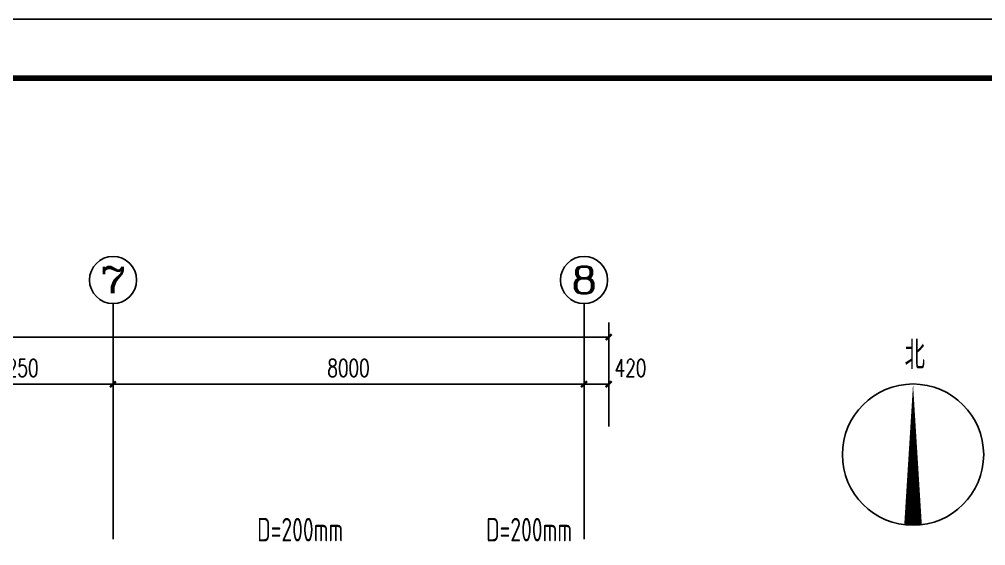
# Model space of a CAD drawing. Extents: x 2430460 to 2514560, y -608375 to -364775.
# Drawn here: x 2489890 to 2506303, y -557914 to -548975 of the extents above; entities that cross this region are included whole.
import ezdxf
from ezdxf.enums import TextEntityAlignment as Align

# ---------------------------------------------------------------- set-up
doc = ezdxf.new("R2010")
doc.units = 0
doc.header["$LTSCALE"] = 1000
doc.header["$MEASUREMENT"] = 0
for name, color, linetype in [('AXIS', 3, 'Continuous'), ('AXIS_TEXT', 7, 'Continuous'), ('DIM_SYMB', 3, 'Continuous'), ('PUB_DIM', 3, 'Continuous'), ('TK', 4, 'Continuous')]:
    doc.layers.add(name, color=color, linetype=linetype)
doc.styles.add('26#标准$0$TSSD_REIN', font='Tssdeng.shx', dxfattribs={"width": 0.7, "bigfont": 'tssdchn.shx'})
doc.styles.add('_TCH_AXIS', font='COMPLEX', dxfattribs={"bigfont": 'GBCBIG'})
doc.styles.add('_TCH_DIM', font='SIMPLEX', dxfattribs={"bigfont": 'GBCBIG'})
doc.styles.add('_TCH_DIM_T3', font='SIMPLEX', dxfattribs={"width": 0.705882, "bigfont": 'GBCBIG'})
doc.styles.add('COMPLEX', font='COMPLEX')
doc.styles.add('HZTXT1', font='romans.shx', dxfattribs={"width": 0.7, "bigfont": 'GBHZFS.SHX'})
doc.styles.get("Standard").update_dxf_attribs({"font": 'gbenor.shx', "bigfont": 'gbcbig.shx'})
doc.dimstyles.new('_TCH_ARCH&&100', dxfattribs={"dimtxt": 297.5, "dimasz": 100, "dimexe": 250, "dimexo": 300, "dimgap": 126.25, "dimtad": 1, "dimdec": 0, "dimzin": 0, "dimdsep": 46, "dimtxsty": '_TCH_DIM_T3', "dimblk": 'ARCHTICK', "dimcen": 0.09, "dimclrt": 7, "dimazin": 2, "dimtfac": 1, "dimtdec": 0, "dimtix": 1, "dimtmove": 2, "dimatfit": 3, "dimfxl": 30, "dimtolj": 1, "dimtzin": 0, "dimarcsym": 0})

# ---------------------------------------------------------------- blocks, each defined once
blk = doc.blocks.new('*U544')
at = {"color": 3}
blk.add_lwpolyline([(-84100, 0), (0, 0), (0, 59400), (-84100, 59400)], close=True, dxfattribs=at)
at = {"color": 3, "const_width": 100}
blk.add_lwpolyline([(-81600, 1000), (-1000, 1000), (-1000, 58400), (-81600, 58400)], close=True, dxfattribs=at)
at = {"layer": 'TK', "color": 4, "style": 'HZTXT1'}
for tag, height, width, p in [('项目负责1', 400, 0.6, (-4500, 19196)), ('项目负责2', 400, 0.6, (-4500, 18296)), ('专责', 400, 0.6, (-4500, 17396)), ('审定', 400, 0.6, (-4500, 16496)), ('审核', 400, 0.6, (-4500, 15596)), ('校对', 400, 0.6, (-4500, 14696)), ('设计', 400, 0.6, (-4500, 13796)), ('绘图', 400, 0.6, (-4500, 12896)), ('建设单位', 450, 0.6, (-4500, 11050)), ('工号', 400, 0.5, (-5501, 3507)), ('版次', 400, 0.7, (-2138, 3498)), ('阶段', 400, 0.7, (-2138, 2498)), ('比例', 400, 0.7, (-5491, 1513)), ('日期', 400, 0.7, (-2138, 1498))]:
    blk.add_attdef(tag, text='', height=height, dxfattribs=dict(at, width=width)).set_placement(p, align=Align.MIDDLE)
at = {"layer": 'TK', "color": 1, "lineweight": -3, "style": 'HZTXT1', "width": 0.6}
blk.add_attdef('工程名称', text='', height=450, dxfattribs=at).set_placement((-4500, 9050), align=Align.MIDDLE)
at = {"layer": 'TK', "color": 4, "lineweight": -3, "style": 'HZTXT1', "width": 0.6}
blk.add_attdef('子项名称', text='', height=450, dxfattribs=at).set_placement((-4500, 7050), align=Align.MIDDLE)
at = {"layer": 'TK', "color": 1, "lineweight": -3, "width": 0.6, "flags": 104}
blk.add_attdef('图名', text='', height=400, dxfattribs=at).set_placement((-4558, 4958), align=Align.MIDDLE_CENTER)
at = {"layer": 'TK', "color": 1, "style": 'HZTXT1', "width": 0.7}
blk.add_attdef('图号', text='', height=400, dxfattribs=at).set_placement((-5491, 2513), align=Align.MIDDLE)
blk = doc.blocks.new('_ArchTick')
at = {"color": 0, "linetype": 'ByBlock', "const_width": 0.4}
blk.add_lwpolyline([(-0.5, -0.5), (0.5, 0.5)], dxfattribs=at)
blk = doc.blocks.new('*D53')
at = {"layer": 'Defpoints', "color": 0, "transparency": 16777216}
for p in [(27928, 9544), (24678, 8527), (27928, 8527)]:
    blk.add_point(p, dxfattribs=at)
at = {"layer": 'PUB_DIM', "color": 0, "lineweight": -2, "transparency": 16777216}
for p, q in [((24678, 8827), (24678, 9794)), ((27928, 8827), (27928, 9794)), ((24678, 9544), (27928, 9544))]:
    blk.add_line(p, q, dxfattribs=at)
at = {"layer": 'PUB_DIM', "color": 0, "lineweight": -2, "transparency": 16777216, "xscale": 100, "yscale": 100, "zscale": 100, "rotation": 180}
blk.add_blockref('_ArchTick', (24678, 9544), dxfattribs=at)
at = {"layer": 'PUB_DIM', "color": 0, "lineweight": -2, "transparency": 16777216, "xscale": 100, "yscale": 100, "zscale": 100}
blk.add_blockref('_ArchTick', (27928, 9544), dxfattribs=at)
at = {"layer": 'PUB_DIM', "color": 7, "transparency": 16777216, "insert": (26303, 9819), "char_height": 297.5, "attachment_point": 5, "style": '_TCH_DIM_T3'}
blk.add_mtext('\\A1;3250', dxfattribs=at)
blk = doc.blocks.new('*D54')
at = {"layer": 'Defpoints', "color": 0, "transparency": 16777216}
for p in [(35928, 9544), (27928, 8527), (35928, 8527)]:
    blk.add_point(p, dxfattribs=at)
at = {"layer": 'PUB_DIM', "color": 0, "lineweight": -2, "transparency": 16777216}
for p, q in [((27928, 8827), (27928, 9794)), ((35928, 8827), (35928, 9794)), ((27928, 9544), (35928, 9544))]:
    blk.add_line(p, q, dxfattribs=at)
at = {"layer": 'PUB_DIM', "color": 0, "lineweight": -2, "transparency": 16777216, "xscale": 100, "yscale": 100, "zscale": 100, "rotation": 180}
blk.add_blockref('_ArchTick', (27928, 9544), dxfattribs=at)
at = {"layer": 'PUB_DIM', "color": 0, "lineweight": -2, "transparency": 16777216, "xscale": 100, "yscale": 100, "zscale": 100}
blk.add_blockref('_ArchTick', (35928, 9544), dxfattribs=at)
at = {"layer": 'PUB_DIM', "color": 7, "transparency": 16777216, "insert": (31928, 9819), "char_height": 297.5, "attachment_point": 5, "style": '_TCH_DIM_T3'}
blk.add_mtext('\\A1;8000', dxfattribs=at)
blk = doc.blocks.new('*D55')
at = {"layer": 'Defpoints', "color": 0, "transparency": 16777216}
for p in [(36348, 9544), (35928, 8527), (36348, 8527)]:
    blk.add_point(p, dxfattribs=at)
at = {"layer": 'PUB_DIM', "color": 0, "lineweight": -2, "transparency": 16777216}
for p, q in [((35928, 8827), (35928, 9794)), ((36348, 8827), (36348, 9794)), ((35928, 9544), (36348, 9544))]:
    blk.add_line(p, q, dxfattribs=at)
at = {"layer": 'PUB_DIM', "color": 0, "lineweight": -2, "transparency": 16777216, "xscale": 100, "yscale": 100, "zscale": 100, "rotation": 180}
blk.add_blockref('_ArchTick', (35928, 9544), dxfattribs=at)
at = {"layer": 'PUB_DIM', "color": 0, "lineweight": -2, "transparency": 16777216, "xscale": 100, "yscale": 100, "zscale": 100}
blk.add_blockref('_ArchTick', (36348, 9544), dxfattribs=at)
at = {"layer": 'PUB_DIM', "color": 7, "transparency": 16777216, "insert": (36718, 9819), "char_height": 297.5, "attachment_point": 5, "style": '_TCH_DIM_T3'}
blk.add_mtext('\\A1;420', dxfattribs=at)
blk = doc.blocks.new('*D56')
at = {"layer": 'Defpoints', "color": 0, "transparency": 16777216}
for p in [(36348, 10344), (-20492, 9302), (36348, 9302)]:
    blk.add_point(p, dxfattribs=at)
at = {"layer": 'PUB_DIM', "color": 0, "lineweight": -2, "transparency": 16777216}
for p, q in [((-20492, 9602), (-20492, 10594)), ((36348, 9602), (36348, 10594)), ((-20492, 10344), (36348, 10344))]:
    blk.add_line(p, q, dxfattribs=at)
at = {"layer": 'PUB_DIM', "color": 0, "lineweight": -2, "transparency": 16777216, "xscale": 100, "yscale": 100, "zscale": 100, "rotation": 180}
blk.add_blockref('_ArchTick', (-20492, 10344), dxfattribs=at)
at = {"layer": 'PUB_DIM', "color": 0, "lineweight": -2, "transparency": 16777216, "xscale": 100, "yscale": 100, "zscale": 100}
blk.add_blockref('_ArchTick', (36348, 10344), dxfattribs=at)
at = {"layer": 'PUB_DIM', "color": 7, "transparency": 16777216, "insert": (7928, 10619), "char_height": 297.5, "attachment_point": 5, "style": '_TCH_DIM_T3'}
blk.add_mtext('\\A1;56840', dxfattribs=at)
blk = doc.blocks.new('*D538')
at = {"layer": 'Defpoints', "color": 0, "transparency": 16777216}
for p in [(27928, 9544), (24678, 8527), (27928, 8527)]:
    blk.add_point(p, dxfattribs=at)
at = {"layer": 'PUB_DIM', "color": 0, "lineweight": -2, "transparency": 16777216}
for p, q in [((24678, 8827), (24678, 9794)), ((27928, 8827), (27928, 9794)), ((24678, 9544), (27928, 9544))]:
    blk.add_line(p, q, dxfattribs=at)
at = {"layer": 'PUB_DIM', "color": 0, "lineweight": -2, "transparency": 16777216, "xscale": 100, "yscale": 100, "zscale": 100, "rotation": 180}
blk.add_blockref('_ArchTick', (24678, 9544), dxfattribs=at)
at = {"layer": 'PUB_DIM', "color": 0, "lineweight": -2, "transparency": 16777216, "xscale": 100, "yscale": 100, "zscale": 100}
blk.add_blockref('_ArchTick', (27928, 9544), dxfattribs=at)
at = {"layer": 'PUB_DIM', "color": 7, "transparency": 16777216, "insert": (26303, 9819), "char_height": 297.5, "attachment_point": 5, "style": '_TCH_DIM_T3'}
blk.add_mtext('\\A1;3250', dxfattribs=at)
blk = doc.blocks.new('*D539')
at = {"layer": 'Defpoints', "color": 0, "transparency": 16777216}
for p in [(35928, 9544), (27928, 8527), (35928, 8527)]:
    blk.add_point(p, dxfattribs=at)
at = {"layer": 'PUB_DIM', "color": 0, "lineweight": -2, "transparency": 16777216}
for p, q in [((27928, 8827), (27928, 9794)), ((35928, 8827), (35928, 9794)), ((27928, 9544), (35928, 9544))]:
    blk.add_line(p, q, dxfattribs=at)
at = {"layer": 'PUB_DIM', "color": 0, "lineweight": -2, "transparency": 16777216, "xscale": 100, "yscale": 100, "zscale": 100, "rotation": 180}
blk.add_blockref('_ArchTick', (27928, 9544), dxfattribs=at)
at = {"layer": 'PUB_DIM', "color": 0, "lineweight": -2, "transparency": 16777216, "xscale": 100, "yscale": 100, "zscale": 100}
blk.add_blockref('_ArchTick', (35928, 9544), dxfattribs=at)
at = {"layer": 'PUB_DIM', "color": 7, "transparency": 16777216, "insert": (31928, 9819), "char_height": 297.5, "attachment_point": 5, "style": '_TCH_DIM_T3'}
blk.add_mtext('\\A1;8000', dxfattribs=at)
blk = doc.blocks.new('*D540')
at = {"layer": 'Defpoints', "color": 0, "transparency": 16777216}
for p in [(36348, 9544), (35928, 8527), (36348, 8527)]:
    blk.add_point(p, dxfattribs=at)
at = {"layer": 'PUB_DIM', "color": 0, "lineweight": -2, "transparency": 16777216}
for p, q in [((35928, 8827), (35928, 9794)), ((36348, 8827), (36348, 9794)), ((35928, 9544), (36348, 9544))]:
    blk.add_line(p, q, dxfattribs=at)
at = {"layer": 'PUB_DIM', "color": 0, "lineweight": -2, "transparency": 16777216, "xscale": 100, "yscale": 100, "zscale": 100, "rotation": 180}
blk.add_blockref('_ArchTick', (35928, 9544), dxfattribs=at)
at = {"layer": 'PUB_DIM', "color": 0, "lineweight": -2, "transparency": 16777216, "xscale": 100, "yscale": 100, "zscale": 100}
blk.add_blockref('_ArchTick', (36348, 9544), dxfattribs=at)
at = {"layer": 'PUB_DIM', "color": 7, "transparency": 16777216, "insert": (36718, 9819), "char_height": 297.5, "attachment_point": 5, "style": '_TCH_DIM_T3'}
blk.add_mtext('\\A1;420', dxfattribs=at)
blk = doc.blocks.new('*D541')
at = {"layer": 'Defpoints', "color": 0, "transparency": 16777216}
for p in [(36348, 10344), (-20492, 9302), (36348, 9302)]:
    blk.add_point(p, dxfattribs=at)
at = {"layer": 'PUB_DIM', "color": 0, "lineweight": -2, "transparency": 16777216}
for p, q in [((-20492, 9602), (-20492, 10594)), ((36348, 9602), (36348, 10594)), ((-20492, 10344), (36348, 10344))]:
    blk.add_line(p, q, dxfattribs=at)
at = {"layer": 'PUB_DIM', "color": 0, "lineweight": -2, "transparency": 16777216, "xscale": 100, "yscale": 100, "zscale": 100, "rotation": 180}
blk.add_blockref('_ArchTick', (-20492, 10344), dxfattribs=at)
at = {"layer": 'PUB_DIM', "color": 0, "lineweight": -2, "transparency": 16777216, "xscale": 100, "yscale": 100, "zscale": 100}
blk.add_blockref('_ArchTick', (36348, 10344), dxfattribs=at)
at = {"layer": 'PUB_DIM', "color": 7, "transparency": 16777216, "insert": (7928, 10619), "char_height": 297.5, "attachment_point": 5, "style": '_TCH_DIM_T3'}
blk.add_mtext('\\A1;56840', dxfattribs=at)
blk = doc.blocks.new('_AXISO')
blk.add_circle((0, 0), 0.5)
at = {"layer": 'AXIS_TEXT', "style": 'COMPLEX', "width": 1.041667}
blk.add_attdef('A', text='', height=0.56, dxfattribs=at).set_placement((-0.25, -0.28), (0.25, -0.28), align=Align.FIT)
blk = doc.blocks.new('A$C0536007B')
at = {"layer": 'AXIS'}
for p, q in [((27928.5, 6914.2), (27928.5, 10914.2)), ((35928.5, 6914.2), (35928.5, 10914.2))]:
    blk.add_line(p, q, dxfattribs=at)
at = {"layer": 'DIM_SYMB'}
blk.add_lwpolyline([(41516.3, 7148.5, 300, 0, 0), (41516.3, 9548.5, 0, 0, 0)], format="xyseb", dxfattribs=at)
blk.add_circle((41516.3, 8348.5), 1200, dxfattribs=at)
at = {"layer": 'AXIS'}
ref = blk.add_blockref('_AXISO', (27928.5, 11314.2), dxfattribs=dict(at, xscale=800, yscale=800, zscale=800))
ref.add_attrib('A', '7', dxfattribs={"layer": 'AXIS_TEXT', "height": 452.5, "style": '_TCH_AXIS', "width": 1.5}).set_placement((27702.2, 11087.9), (28154.7, 11087.9), align=Align.FIT)
ref = blk.add_blockref('_AXISO', (35928.5, 11314.2), dxfattribs=dict(at, xscale=800, yscale=800, zscale=800))
ref.add_attrib('A', '8', dxfattribs={"layer": 'AXIS_TEXT', "height": 452.5, "style": '_TCH_AXIS', "width": 1.5}).set_placement((35702.2, 11087.9), (36154.7, 11087.9), align=Align.FIT)
at = {"layer": 'DIM_SYMB', "color": 7, "style": '_TCH_DIM'}
blk.add_text('北', height=482.3, dxfattribs=at).set_placement((41372.7, 9798.5))
at = {"layer": 'PUB_DIM'}
for p1, p2, distance, picture, middle in [((-20491.5, 9301.7), (36348.5, 9301.7), 1042.6, '*D56', (7928.5, 10619.3)), ((-20491.5, 9301.7), (36348.5, 9301.7), 1042.6, '*D541', (7928.5, 10619.3)), ((24678.5, 8527.3), (27928.5, 8527.3), 1017, '*D53', (26303.5, 9819.3)), ((24678.5, 8527.3), (27928.5, 8527.3), 1017, '*D538', (26303.5, 9819.3)), ((27928.5, 8527.3), (35928.5, 8527.3), 1017, '*D54', (31928.5, 9819.3)), ((27928.5, 8527.3), (35928.5, 8527.3), 1017, '*D539', (31928.5, 9819.3))]:
    dim = blk.add_aligned_dim(p1=p1, p2=p2, distance=distance, dimstyle='_TCH_ARCH&&100', dxfattribs=at)
    dim.commit()
    dim.dimension.update_dxf_attribs({"geometry": picture, "text_midpoint": middle})
for picture in ['*D55', '*D540']:
    dim = blk.add_linear_dim(base=(36348.5, 9544.3), p1=(35928.5, 8527.3), p2=(36348.5, 8527.3), angle=0, dimstyle='_TCH_ARCH&&100', dxfattribs=at)
    dim.commit()
    dim.dimension.update_dxf_attribs({"geometry": picture, "text_midpoint": (36718.5, 9819.3), "dimtype": 129})

msp = doc.modelspace()

# ---------------------------------------------------------------- block references
for name, p in [('*U544', (2514560.4, -608374.9)), ('A$C0536007B', (2463553.5, -564716.2))]:
    msp.add_blockref(name, p)

# ---------------------------------------------------------------- texts
at = {"char_height": 400, "width": 1509.222, "attachment_point": 7, "style": '26#标准$0$TSSD_REIN'}
for insert in [(2493929.8, -557841.7), (2497817.9, -557841.7)]:
    msp.add_mtext('D=200mm', dxfattribs=dict(at, insert=insert))

doc.saveas('drawing.dxf')
